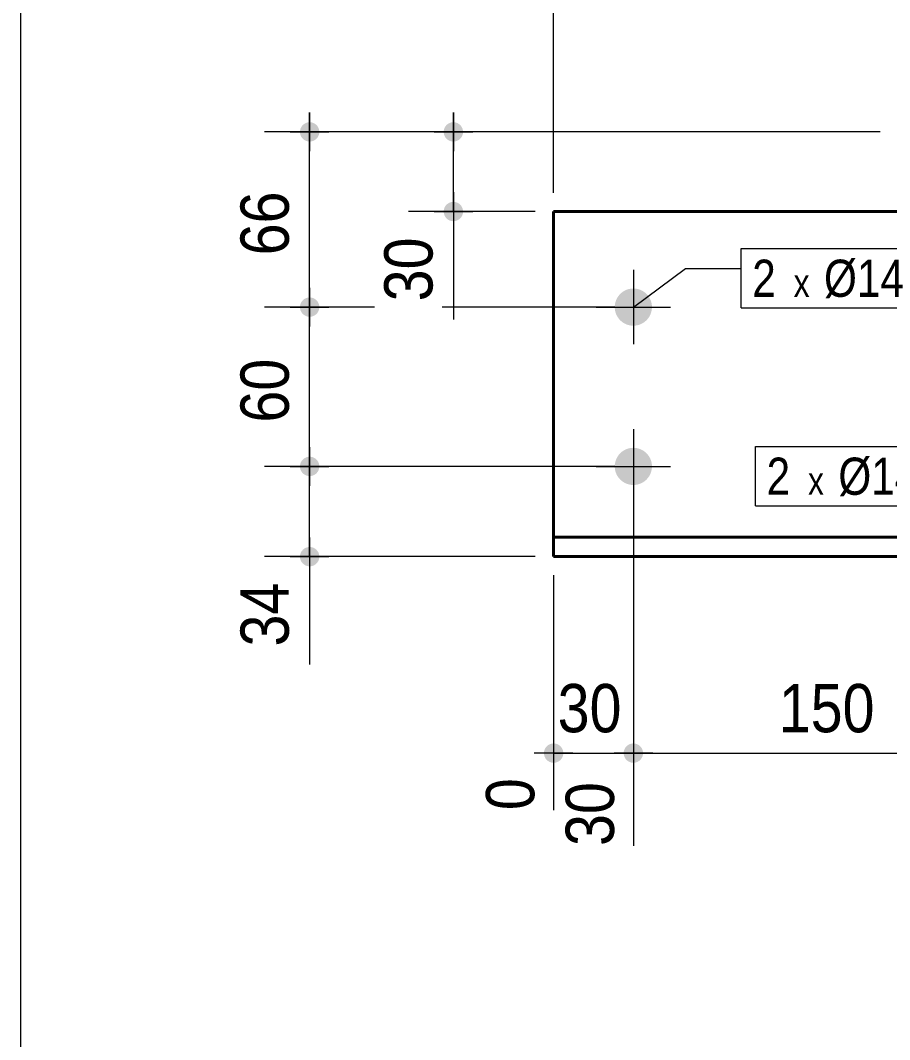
# Model space of a CAD drawing. Header units: millimetres. Extents: x 2 to 287, y 5 to 195.
# Drawn here: x 5 to 51.8, y 100 to 154.8 of the extents above; entities that cross this region are included whole.
import ezdxf

# ---------------------------------------------------------------- set-up
doc = ezdxf.new("R2010")
doc.units = ezdxf.units.MM
for name, color, linetype, lineweight in [('Boulon', 7, 'Continuous', 0), ('Cotation', 7, 'Continuous', 0), ('Désignation boulon', 3, 'Continuous', 0), ('Feuille dessin', 5, 'Continuous', 0), ('Piece', 2, 'Continuous', 0)]:
    doc.layers.add(name, color=color, linetype=linetype, lineweight=lineweight)
doc.styles.add('ARIAL', font='ARIAL.TTF')
doc.styles.add('COMIC_SANS_MS', font='COMIC.TTF')

# ---------------------------------------------------------------- blocks, each defined once
blk = doc.blocks.new('*A5')
at = {"layer": 'Boulon'}
for points in [[(37.944, 138.417), (37.919, 138.418), (37.895, 138.42), (37.87, 138.422), (37.846, 138.424), (37.821, 138.428), (37.797, 138.432), (37.773, 138.436), (37.749, 138.441), (37.725, 138.447), (37.701, 138.453), (37.678, 138.46), (37.655, 138.467), (37.631, 138.475), (37.608, 138.484), (37.586, 138.493), (37.563, 138.503), (37.541, 138.513), (37.519, 138.524), (37.497, 138.535), (37.475, 138.547), (37.454, 138.559), (37.433, 138.572), (37.413, 138.585), (37.392, 138.599), (37.373, 138.614), (37.353, 138.628), (37.334, 138.644), (37.315, 138.66), (37.297, 138.676), (37.279, 138.693), (37.261, 138.71), (37.244, 138.727), (37.227, 138.745), (37.211, 138.764), (37.195, 138.782), (37.18, 138.802), (37.165, 138.821), (37.151, 138.841), (37.137, 138.861), (37.123, 138.882), (37.11, 138.903), (37.098, 138.924), (37.086, 138.945), (37.075, 138.967), (37.064, 138.989), (37.054, 139.012), (37.044, 139.034), (37.035, 139.057), (37.027, 139.08), (37.019, 139.103), (37.011, 139.127), (37.004, 139.15), (36.998, 139.174), (36.992, 139.198), (36.987, 139.222), (36.983, 139.246), (36.979, 139.27), (36.976, 139.294), (36.973, 139.319), (36.971, 139.343), (36.969, 139.368), (36.969, 139.392), (36.968, 139.417), (36.969, 139.441), (36.969, 139.466), (36.971, 139.49), (36.973, 139.515), (36.976, 139.539), (36.979, 139.564), (36.983, 139.588), (36.987, 139.612), (36.992, 139.636), (36.998, 139.66), (37.004, 139.684), (37.011, 139.707), (37.019, 139.73), (37.027, 139.754), (37.035, 139.777), (37.044, 139.799), (37.054, 139.822), (37.064, 139.844), (37.075, 139.866), (37.086, 139.888), (37.098, 139.91), (37.11, 139.931), (37.123, 139.952), (37.137, 139.972), (37.151, 139.993), (37.165, 140.013), (37.18, 140.032), (37.195, 140.051), (37.211, 140.07), (37.227, 140.088), (37.244, 140.106), (37.261, 140.124), (37.279, 140.141), (37.297, 140.158), (37.315, 140.174), (37.334, 140.19), (37.353, 140.205), (37.373, 140.22), (37.392, 140.234), (37.413, 140.248), (37.433, 140.262), (37.454, 140.275), (37.475, 140.287), (37.497, 140.299), (37.519, 140.31), (37.541, 140.321), (37.563, 140.331), (37.586, 140.341), (37.608, 140.35), (37.631, 140.358), (37.655, 140.366), (37.678, 140.374), (37.701, 140.381), (37.725, 140.387), (37.749, 140.393), (37.773, 140.398), (37.797, 140.402), (37.821, 140.406), (37.846, 140.409), (37.87, 140.412), (37.895, 140.414), (37.919, 140.416), (37.944, 140.417), (37.968, 140.417), (37.993, 140.417), (38.017, 140.416), (38.042, 140.414), (38.066, 140.412), (38.091, 140.409), (38.115, 140.406), (38.139, 140.402), (38.163, 140.398), (38.187, 140.393), (38.211, 140.387), (38.235, 140.381), (38.258, 140.374), (38.282, 140.366), (38.305, 140.358), (38.328, 140.35), (38.351, 140.341), (38.373, 140.331), (38.396, 140.321), (38.418, 140.31), (38.44, 140.299), (38.461, 140.287), (38.482, 140.275), (38.503, 140.262), (38.524, 140.248), (38.544, 140.234), (38.564, 140.22), (38.583, 140.205), (38.603, 140.19), (38.621, 140.174), (38.64, 140.158), (38.658, 140.141), (38.675, 140.124), (38.692, 140.106), (38.709, 140.088), (38.725, 140.07), (38.741, 140.051), (38.757, 140.032), (38.771, 140.013), (38.786, 139.993), (38.8, 139.972), (38.813, 139.952), (38.826, 139.931), (38.838, 139.91), (38.85, 139.888), (38.861, 139.866), (38.872, 139.844), (38.882, 139.822), (38.892, 139.799), (38.901, 139.777), (38.91, 139.754), (38.918, 139.73), (38.925, 139.707), (38.932, 139.684), (38.938, 139.66), (38.944, 139.636), (38.949, 139.612), (38.953, 139.588), (38.957, 139.564), (38.961, 139.539), (38.963, 139.515), (38.965, 139.49), (38.967, 139.466), (38.968, 139.441), (38.968, 139.417), (38.968, 139.392), (38.967, 139.368), (38.965, 139.343), (38.963, 139.319), (38.961, 139.294), (38.957, 139.27), (38.953, 139.246), (38.949, 139.222), (38.944, 139.198), (38.938, 139.174), (38.932, 139.15), (38.925, 139.127), (38.918, 139.103), (38.91, 139.08), (38.901, 139.057), (38.892, 139.034), (38.882, 139.012), (38.872, 138.989), (38.861, 138.967), (38.85, 138.945), (38.838, 138.924), (38.826, 138.903), (38.813, 138.882), (38.8, 138.861), (38.786, 138.841), (38.771, 138.821), (38.757, 138.802), (38.741, 138.782), (38.725, 138.764), (38.709, 138.745), (38.692, 138.727), (38.675, 138.71), (38.658, 138.693), (38.64, 138.676), (38.621, 138.66), (38.603, 138.644), (38.583, 138.628), (38.564, 138.614), (38.544, 138.599), (38.524, 138.585), (38.503, 138.572), (38.482, 138.559), (38.461, 138.547), (38.44, 138.535), (38.418, 138.524), (38.396, 138.513), (38.373, 138.503), (38.351, 138.493), (38.328, 138.484), (38.305, 138.475), (38.282, 138.467), (38.258, 138.46), (38.235, 138.453), (38.211, 138.447), (38.187, 138.441), (38.163, 138.436), (38.139, 138.432), (38.115, 138.428), (38.091, 138.424), (38.066, 138.422), (38.042, 138.42), (38.017, 138.418), (37.993, 138.417), (37.968, 138.417)], [(37.944, 129.846), (37.919, 129.847), (37.895, 129.848), (37.87, 129.85), (37.846, 129.853), (37.821, 129.856), (37.797, 129.86), (37.773, 129.865), (37.749, 129.87), (37.725, 129.875), (37.701, 129.882), (37.678, 129.888), (37.655, 129.896), (37.631, 129.904), (37.608, 129.912), (37.586, 129.921), (37.563, 129.931), (37.541, 129.941), (37.519, 129.952), (37.497, 129.963), (37.475, 129.975), (37.454, 129.988), (37.433, 130.001), (37.413, 130.014), (37.392, 130.028), (37.373, 130.042), (37.353, 130.057), (37.334, 130.072), (37.315, 130.088), (37.297, 130.104), (37.279, 130.121), (37.261, 130.138), (37.244, 130.156), (37.227, 130.174), (37.211, 130.192), (37.195, 130.211), (37.18, 130.23), (37.165, 130.25), (37.151, 130.27), (37.137, 130.29), (37.123, 130.31), (37.11, 130.331), (37.098, 130.352), (37.086, 130.374), (37.075, 130.396), (37.064, 130.418), (37.054, 130.44), (37.044, 130.463), (37.035, 130.485), (37.027, 130.508), (37.019, 130.532), (37.011, 130.555), (37.004, 130.579), (36.998, 130.602), (36.992, 130.626), (36.987, 130.65), (36.983, 130.674), (36.979, 130.699), (36.976, 130.723), (36.973, 130.747), (36.971, 130.772), (36.969, 130.796), (36.969, 130.821), (36.968, 130.845), (36.969, 130.87), (36.969, 130.894), (36.971, 130.919), (36.973, 130.943), (36.976, 130.968), (36.979, 130.992), (36.983, 131.016), (36.987, 131.04), (36.992, 131.064), (36.998, 131.088), (37.004, 131.112), (37.011, 131.136), (37.019, 131.159), (37.027, 131.182), (37.035, 131.205), (37.044, 131.228), (37.054, 131.251), (37.064, 131.273), (37.075, 131.295), (37.086, 131.317), (37.098, 131.338), (37.11, 131.359), (37.123, 131.38), (37.137, 131.401), (37.151, 131.421), (37.165, 131.441), (37.18, 131.461), (37.195, 131.48), (37.211, 131.499), (37.227, 131.517), (37.244, 131.535), (37.261, 131.552), (37.279, 131.57), (37.297, 131.586), (37.315, 131.603), (37.334, 131.618), (37.353, 131.634), (37.373, 131.649), (37.392, 131.663), (37.413, 131.677), (37.433, 131.69), (37.454, 131.703), (37.475, 131.715), (37.497, 131.727), (37.519, 131.739), (37.541, 131.749), (37.563, 131.76), (37.586, 131.769), (37.608, 131.778), (37.631, 131.787), (37.655, 131.795), (37.678, 131.802), (37.701, 131.809), (37.725, 131.815), (37.749, 131.821), (37.773, 131.826), (37.797, 131.831), (37.821, 131.835), (37.846, 131.838), (37.87, 131.841), (37.895, 131.843), (37.919, 131.844), (37.944, 131.845), (37.968, 131.845), (37.993, 131.845), (38.017, 131.844), (38.042, 131.843), (38.066, 131.841), (38.091, 131.838), (38.115, 131.835), (38.139, 131.831), (38.163, 131.826), (38.187, 131.821), (38.211, 131.815), (38.235, 131.809), (38.258, 131.802), (38.282, 131.795), (38.305, 131.787), (38.328, 131.778), (38.351, 131.769), (38.373, 131.76), (38.396, 131.749), (38.418, 131.739), (38.44, 131.727), (38.461, 131.715), (38.482, 131.703), (38.503, 131.69), (38.524, 131.677), (38.544, 131.663), (38.564, 131.649), (38.583, 131.634), (38.603, 131.618), (38.621, 131.603), (38.64, 131.586), (38.658, 131.57), (38.675, 131.552), (38.692, 131.535), (38.709, 131.517), (38.725, 131.499), (38.741, 131.48), (38.757, 131.461), (38.771, 131.441), (38.786, 131.421), (38.8, 131.401), (38.813, 131.38), (38.826, 131.359), (38.838, 131.338), (38.85, 131.317), (38.861, 131.295), (38.872, 131.273), (38.882, 131.251), (38.892, 131.228), (38.901, 131.205), (38.91, 131.182), (38.918, 131.159), (38.925, 131.136), (38.932, 131.112), (38.938, 131.088), (38.944, 131.064), (38.949, 131.04), (38.953, 131.016), (38.957, 130.992), (38.961, 130.968), (38.963, 130.943), (38.965, 130.919), (38.967, 130.894), (38.968, 130.87), (38.968, 130.845), (38.968, 130.821), (38.967, 130.796), (38.965, 130.772), (38.963, 130.747), (38.961, 130.723), (38.957, 130.699), (38.953, 130.674), (38.949, 130.65), (38.944, 130.626), (38.938, 130.602), (38.932, 130.579), (38.925, 130.555), (38.918, 130.532), (38.91, 130.508), (38.901, 130.485), (38.892, 130.463), (38.882, 130.44), (38.872, 130.418), (38.861, 130.396), (38.85, 130.374), (38.838, 130.352), (38.826, 130.331), (38.813, 130.31), (38.8, 130.29), (38.786, 130.27), (38.771, 130.25), (38.757, 130.23), (38.741, 130.211), (38.725, 130.192), (38.709, 130.174), (38.692, 130.156), (38.675, 130.138), (38.658, 130.121), (38.64, 130.104), (38.621, 130.088), (38.603, 130.072), (38.583, 130.057), (38.564, 130.042), (38.544, 130.028), (38.524, 130.014), (38.503, 130.001), (38.482, 129.988), (38.461, 129.975), (38.44, 129.963), (38.418, 129.952), (38.396, 129.941), (38.373, 129.931), (38.351, 129.921), (38.328, 129.912), (38.305, 129.904), (38.282, 129.896), (38.258, 129.888), (38.235, 129.882), (38.211, 129.875), (38.187, 129.87), (38.163, 129.865), (38.139, 129.86), (38.115, 129.856), (38.091, 129.853), (38.066, 129.85), (38.042, 129.848), (38.017, 129.847), (37.993, 129.846), (37.968, 129.845)]]:
    blk.add_hatch(color=256, dxfattribs=at).paths.add_polyline_path(points, flags=17)
at = {"layer": 'Boulon', "linetype": 'Continuous', "lineweight": 0}
for p, q in [((37.968, 141.417), (37.968, 137.417)), ((35.968, 139.417), (39.968, 139.417)), ((37.968, 132.845), (37.968, 128.845)), ((35.968, 130.845), (39.968, 130.845))]:
    blk.add_line(p, q, dxfattribs=at)
blk = doc.blocks.new('*A6')
at = {"layer": 'Piece', "color": 2, "linetype": 'Continuous', "lineweight": 40}
for p, q in [((52.250935, 144.560272), (33.68, 144.560272)), ((33.68, 144.560272), (33.68, 125.988232)), ((33.68, 127.045375), (97.894752, 127.045375)), ((97.894752, 125.988232), (33.68, 125.988232))]:
    blk.add_line(p, q, dxfattribs=at)
blk = doc.blocks.new('*A7')
at = {"layer": 'Feuille dessin', "linetype": 'Continuous', "lineweight": 0}
blk.add_line((5, 195), (5, 5), dxfattribs=at)
blk = doc.blocks.new('*A14')
at = {"layer": 'Cotation'}
for points in [[(33.654, 158.898), (33.629, 158.9), (33.604, 158.903), (33.579, 158.907), (33.554, 158.913), (33.529, 158.92), (33.505, 158.928), (33.481, 158.937), (33.458, 158.947), (33.435, 158.959), (33.413, 158.971), (33.391, 158.985), (33.37, 158.999), (33.35, 159.015), (33.331, 159.032), (33.312, 159.049), (33.295, 159.068), (33.278, 159.087), (33.262, 159.107), (33.248, 159.128), (33.234, 159.15), (33.221, 159.172), (33.21, 159.195), (33.2, 159.218), (33.19, 159.242), (33.182, 159.266), (33.176, 159.291), (33.17, 159.316), (33.166, 159.341), (33.163, 159.366), (33.161, 159.392), (33.16, 159.417), (33.161, 159.443), (33.163, 159.468), (33.166, 159.493), (33.17, 159.519), (33.176, 159.543), (33.182, 159.568), (33.19, 159.592), (33.2, 159.616), (33.21, 159.639), (33.221, 159.662), (33.234, 159.684), (33.248, 159.706), (33.262, 159.727), (33.278, 159.747), (33.295, 159.766), (33.312, 159.785), (33.331, 159.802), (33.35, 159.819), (33.37, 159.835), (33.391, 159.849), (33.413, 159.863), (33.435, 159.876), (33.458, 159.887), (33.481, 159.898), (33.505, 159.907), (33.529, 159.915), (33.554, 159.922), (33.579, 159.927), (33.604, 159.931), (33.629, 159.935), (33.654, 159.936), (33.68, 159.937), (33.706, 159.936), (33.731, 159.935), (33.756, 159.931), (33.781, 159.927), (33.806, 159.922), (33.831, 159.915), (33.855, 159.907), (33.879, 159.898), (33.902, 159.887), (33.925, 159.876), (33.947, 159.863), (33.969, 159.849), (33.99, 159.835), (34.01, 159.819), (34.029, 159.802), (34.048, 159.785), (34.065, 159.766), (34.082, 159.747), (34.098, 159.727), (34.112, 159.706), (34.126, 159.684), (34.139, 159.662), (34.15, 159.639), (34.16, 159.616), (34.17, 159.592), (34.178, 159.568), (34.184, 159.543), (34.19, 159.519), (34.194, 159.493), (34.197, 159.468), (34.199, 159.443), (34.2, 159.417), (34.199, 159.392), (34.197, 159.366), (34.194, 159.341), (34.19, 159.316), (34.184, 159.291), (34.178, 159.266), (34.17, 159.242), (34.16, 159.218), (34.15, 159.195), (34.139, 159.172), (34.126, 159.15), (34.112, 159.128), (34.098, 159.107), (34.082, 159.087), (34.065, 159.068), (34.048, 159.049), (34.029, 159.032), (34.01, 159.015), (33.99, 158.999), (33.969, 158.985), (33.947, 158.971), (33.925, 158.959), (33.902, 158.947), (33.879, 158.937), (33.855, 158.928), (33.831, 158.92), (33.806, 158.913), (33.781, 158.907), (33.756, 158.903), (33.731, 158.9), (33.706, 158.898), (33.68, 158.897)], [(52.225, 158.898), (52.2, 158.9), (52.175, 158.903), (52.149, 158.907), (52.125, 158.913), (52.1, 158.92), (52.076, 158.928), (52.052, 158.937), (52.029, 158.947), (52.006, 158.959), (51.984, 158.971), (51.962, 158.985), (51.941, 158.999), (51.921, 159.015), (51.902, 159.032), (51.883, 159.049), (51.866, 159.068), (51.849, 159.087), (51.833, 159.107), (51.819, 159.128), (51.805, 159.15), (51.792, 159.172), (51.781, 159.195), (51.771, 159.218), (51.761, 159.242), (51.753, 159.266), (51.747, 159.291), (51.741, 159.316), (51.737, 159.341), (51.733, 159.366), (51.732, 159.392), (51.731, 159.417), (51.732, 159.443), (51.733, 159.468), (51.737, 159.493), (51.741, 159.519), (51.747, 159.543), (51.753, 159.568), (51.761, 159.592), (51.771, 159.616), (51.781, 159.639), (51.792, 159.662), (51.805, 159.684), (51.819, 159.706), (51.833, 159.727), (51.849, 159.747), (51.866, 159.766), (51.883, 159.785), (51.902, 159.802), (51.921, 159.819), (51.941, 159.835), (51.962, 159.849), (51.984, 159.863), (52.006, 159.876), (52.029, 159.887), (52.052, 159.898), (52.076, 159.907), (52.1, 159.915), (52.125, 159.922), (52.149, 159.927), (52.175, 159.931), (52.2, 159.935), (52.225, 159.936), (52.251, 159.937), (52.276, 159.936), (52.302, 159.935), (52.327, 159.931), (52.352, 159.927), (52.377, 159.922), (52.402, 159.915), (52.426, 159.907), (52.45, 159.898), (52.473, 159.887), (52.496, 159.876), (52.518, 159.863), (52.54, 159.849), (52.561, 159.835), (52.581, 159.819), (52.6, 159.802), (52.619, 159.785), (52.636, 159.766), (52.653, 159.747), (52.669, 159.727), (52.683, 159.706), (52.697, 159.684), (52.71, 159.662), (52.721, 159.639), (52.731, 159.616), (52.741, 159.592), (52.749, 159.568), (52.755, 159.543), (52.761, 159.519), (52.765, 159.493), (52.768, 159.468), (52.77, 159.443), (52.771, 159.417), (52.77, 159.392), (52.768, 159.366), (52.765, 159.341), (52.761, 159.316), (52.755, 159.291), (52.749, 159.266), (52.741, 159.242), (52.731, 159.218), (52.721, 159.195), (52.71, 159.172), (52.697, 159.15), (52.683, 159.128), (52.669, 159.107), (52.653, 159.087), (52.636, 159.068), (52.619, 159.049), (52.6, 159.032), (52.581, 159.015), (52.561, 158.999), (52.54, 158.985), (52.518, 158.971), (52.496, 158.959), (52.473, 158.947), (52.45, 158.937), (52.426, 158.928), (52.402, 158.92), (52.377, 158.913), (52.352, 158.907), (52.327, 158.903), (52.302, 158.9), (52.276, 158.898), (52.251, 158.897)]]:
    blk.add_hatch(color=256, dxfattribs=at).paths.add_polyline_path(points, flags=17)
at = {"layer": 'Cotation', "linetype": 'Continuous', "lineweight": 0}
for p, q in [((52.251, 149.846), (52.251, 166.342)), ((33.68, 145.56), (33.68, 162.486)), ((33.68, 160.457), (33.68, 158.377)), ((52.251, 160.457), (52.251, 158.377)), ((34.72, 159.417), (32.64, 159.417)), ((33.68, 159.417), (32.64, 159.417)), ((33.68, 159.417), (52.251, 159.417)), ((53.291, 159.417), (51.211, 159.417)), ((52.251, 159.417), (53.291, 159.417))]:
    blk.add_line(p, q, dxfattribs=at)
at = {"layer": 'Cotation'}
for p in [(33.68, 159.417), (52.251, 159.417)]:
    blk.add_point(p, dxfattribs=at)
at = {"layer": 'Cotation', "style": 'ARIAL', "width": 0.85}
for s, p in [('130', (51.211, 160.557)), ('0', (32.64, 160.557))]:
    blk.add_text(s, height=2.6, rotation=90.0002, dxfattribs=at).set_placement(p)
blk.add_text('130', height=2.6, dxfattribs=at).set_placement((40.073, 160.537))
blk = doc.blocks.new('*A16')
at = {"layer": 'Cotation'}
for points in [[(33.654, 114.898), (33.629, 114.9), (33.604, 114.903), (33.579, 114.907), (33.554, 114.913), (33.529, 114.92), (33.505, 114.928), (33.481, 114.937), (33.458, 114.947), (33.435, 114.959), (33.413, 114.971), (33.391, 114.985), (33.37, 114.999), (33.35, 115.015), (33.331, 115.032), (33.312, 115.049), (33.295, 115.068), (33.278, 115.087), (33.262, 115.107), (33.248, 115.128), (33.234, 115.15), (33.221, 115.172), (33.21, 115.195), (33.2, 115.218), (33.19, 115.242), (33.182, 115.266), (33.176, 115.291), (33.17, 115.316), (33.166, 115.341), (33.163, 115.366), (33.161, 115.392), (33.16, 115.417), (33.161, 115.443), (33.163, 115.468), (33.166, 115.493), (33.17, 115.519), (33.176, 115.543), (33.182, 115.568), (33.19, 115.592), (33.2, 115.616), (33.21, 115.639), (33.221, 115.662), (33.234, 115.684), (33.248, 115.706), (33.262, 115.727), (33.278, 115.747), (33.295, 115.766), (33.312, 115.785), (33.331, 115.802), (33.35, 115.819), (33.37, 115.835), (33.391, 115.849), (33.413, 115.863), (33.435, 115.876), (33.458, 115.887), (33.481, 115.898), (33.505, 115.907), (33.529, 115.915), (33.554, 115.922), (33.579, 115.927), (33.604, 115.931), (33.629, 115.935), (33.654, 115.936), (33.68, 115.937), (33.706, 115.936), (33.731, 115.935), (33.756, 115.931), (33.781, 115.927), (33.806, 115.922), (33.831, 115.915), (33.855, 115.907), (33.879, 115.898), (33.902, 115.887), (33.925, 115.876), (33.947, 115.863), (33.969, 115.849), (33.99, 115.835), (34.01, 115.819), (34.029, 115.802), (34.048, 115.785), (34.065, 115.766), (34.082, 115.747), (34.098, 115.727), (34.112, 115.706), (34.126, 115.684), (34.139, 115.662), (34.15, 115.639), (34.16, 115.616), (34.17, 115.592), (34.178, 115.568), (34.184, 115.543), (34.19, 115.519), (34.194, 115.493), (34.197, 115.468), (34.199, 115.443), (34.2, 115.417), (34.199, 115.392), (34.197, 115.366), (34.194, 115.341), (34.19, 115.316), (34.184, 115.291), (34.178, 115.266), (34.17, 115.242), (34.16, 115.218), (34.15, 115.195), (34.139, 115.172), (34.126, 115.15), (34.112, 115.128), (34.098, 115.107), (34.082, 115.087), (34.065, 115.068), (34.048, 115.049), (34.029, 115.032), (34.01, 115.015), (33.99, 114.999), (33.969, 114.985), (33.947, 114.971), (33.925, 114.959), (33.902, 114.947), (33.879, 114.937), (33.855, 114.928), (33.831, 114.92), (33.806, 114.913), (33.781, 114.907), (33.756, 114.903), (33.731, 114.9), (33.706, 114.898), (33.68, 114.897)], [(37.943, 114.898), (37.917, 114.9), (37.892, 114.903), (37.867, 114.907), (37.842, 114.913), (37.817, 114.92), (37.793, 114.928), (37.769, 114.937), (37.746, 114.947), (37.723, 114.959), (37.701, 114.971), (37.679, 114.985), (37.658, 114.999), (37.638, 115.015), (37.619, 115.032), (37.601, 115.049), (37.583, 115.068), (37.566, 115.087), (37.551, 115.107), (37.536, 115.128), (37.522, 115.15), (37.51, 115.172), (37.498, 115.195), (37.488, 115.218), (37.479, 115.242), (37.471, 115.266), (37.464, 115.291), (37.458, 115.316), (37.454, 115.341), (37.451, 115.366), (37.449, 115.392), (37.448, 115.417), (37.449, 115.443), (37.451, 115.468), (37.454, 115.493), (37.458, 115.519), (37.464, 115.543), (37.471, 115.568), (37.479, 115.592), (37.488, 115.616), (37.498, 115.639), (37.51, 115.662), (37.522, 115.684), (37.536, 115.706), (37.551, 115.727), (37.566, 115.747), (37.583, 115.766), (37.601, 115.785), (37.619, 115.802), (37.638, 115.819), (37.658, 115.835), (37.679, 115.849), (37.701, 115.863), (37.723, 115.876), (37.746, 115.887), (37.769, 115.898), (37.793, 115.907), (37.817, 115.915), (37.842, 115.922), (37.867, 115.927), (37.892, 115.931), (37.917, 115.935), (37.943, 115.936), (37.968, 115.937), (37.994, 115.936), (38.019, 115.935), (38.044, 115.931), (38.07, 115.927), (38.095, 115.922), (38.119, 115.915), (38.143, 115.907), (38.167, 115.898), (38.191, 115.887), (38.213, 115.876), (38.236, 115.863), (38.257, 115.849), (38.278, 115.835), (38.298, 115.819), (38.317, 115.802), (38.336, 115.785), (38.353, 115.766), (38.37, 115.747), (38.386, 115.727), (38.401, 115.706), (38.414, 115.684), (38.427, 115.662), (38.438, 115.639), (38.449, 115.616), (38.458, 115.592), (38.466, 115.568), (38.473, 115.543), (38.478, 115.519), (38.483, 115.493), (38.486, 115.468), (38.488, 115.443), (38.488, 115.417), (38.488, 115.392), (38.486, 115.366), (38.483, 115.341), (38.478, 115.316), (38.473, 115.291), (38.466, 115.266), (38.458, 115.242), (38.449, 115.218), (38.438, 115.195), (38.427, 115.172), (38.414, 115.15), (38.401, 115.128), (38.386, 115.107), (38.37, 115.087), (38.353, 115.068), (38.336, 115.049), (38.317, 115.032), (38.298, 115.015), (38.278, 114.999), (38.257, 114.985), (38.236, 114.971), (38.213, 114.959), (38.191, 114.947), (38.167, 114.937), (38.143, 114.928), (38.119, 114.92), (38.095, 114.913), (38.07, 114.907), (38.044, 114.903), (38.019, 114.9), (37.994, 114.898), (37.968, 114.897)]]:
    blk.add_hatch(color=256, dxfattribs=at).paths.add_polyline_path(points, flags=17)
at = {"layer": 'Cotation', "linetype": 'Continuous', "lineweight": 0}
for p, q in [((37.968, 129.845), (37.968, 110.42)), ((33.68, 124.988), (33.68, 112.349)), ((33.68, 116.457), (33.68, 114.377)), ((37.968, 116.457), (37.968, 114.377)), ((34.72, 115.417), (32.64, 115.417)), ((33.68, 115.417), (32.64, 115.417)), ((33.68, 115.417), (37.968, 115.417)), ((39.008, 115.417), (36.928, 115.417)), ((37.968, 115.417), (39.008, 115.417))]:
    blk.add_line(p, q, dxfattribs=at)
at = {"layer": 'Cotation'}
for p in [(33.68, 115.417), (37.968, 115.417)]:
    blk.add_point(p, dxfattribs=at)
at = {"layer": 'Cotation', "style": 'ARIAL', "width": 0.85}
blk.add_text('30', height=2.6, dxfattribs=at).set_placement((33.896, 116.537))
for s, p in [('0', (32.64, 112.349)), ('30', (36.928, 110.42))]:
    blk.add_text(s, height=2.6, rotation=90.0002, dxfattribs=at).set_placement(p)
blk = doc.blocks.new('*A17')
at = {"layer": 'Cotation'}
for points in [[(37.943, 114.898), (37.917, 114.9), (37.892, 114.903), (37.867, 114.907), (37.842, 114.913), (37.817, 114.92), (37.793, 114.928), (37.769, 114.937), (37.746, 114.947), (37.723, 114.959), (37.701, 114.971), (37.679, 114.985), (37.658, 114.999), (37.638, 115.015), (37.619, 115.032), (37.601, 115.049), (37.583, 115.068), (37.566, 115.087), (37.551, 115.107), (37.536, 115.128), (37.522, 115.15), (37.51, 115.172), (37.498, 115.195), (37.488, 115.218), (37.479, 115.242), (37.471, 115.266), (37.464, 115.291), (37.458, 115.316), (37.454, 115.341), (37.451, 115.366), (37.449, 115.392), (37.448, 115.417), (37.449, 115.443), (37.451, 115.468), (37.454, 115.493), (37.458, 115.519), (37.464, 115.543), (37.471, 115.568), (37.479, 115.592), (37.488, 115.616), (37.498, 115.639), (37.51, 115.662), (37.522, 115.684), (37.536, 115.706), (37.551, 115.727), (37.566, 115.747), (37.583, 115.766), (37.601, 115.785), (37.619, 115.802), (37.638, 115.819), (37.658, 115.835), (37.679, 115.849), (37.701, 115.863), (37.723, 115.876), (37.746, 115.887), (37.769, 115.898), (37.793, 115.907), (37.817, 115.915), (37.842, 115.922), (37.867, 115.927), (37.892, 115.931), (37.917, 115.935), (37.943, 115.936), (37.968, 115.937), (37.994, 115.936), (38.019, 115.935), (38.044, 115.931), (38.07, 115.927), (38.095, 115.922), (38.119, 115.915), (38.143, 115.907), (38.167, 115.898), (38.191, 115.887), (38.213, 115.876), (38.236, 115.863), (38.257, 115.849), (38.278, 115.835), (38.298, 115.819), (38.317, 115.802), (38.336, 115.785), (38.353, 115.766), (38.37, 115.747), (38.386, 115.727), (38.401, 115.706), (38.414, 115.684), (38.427, 115.662), (38.438, 115.639), (38.449, 115.616), (38.458, 115.592), (38.466, 115.568), (38.473, 115.543), (38.478, 115.519), (38.483, 115.493), (38.486, 115.468), (38.488, 115.443), (38.488, 115.417), (38.488, 115.392), (38.486, 115.366), (38.483, 115.341), (38.478, 115.316), (38.473, 115.291), (38.466, 115.266), (38.458, 115.242), (38.449, 115.218), (38.438, 115.195), (38.427, 115.172), (38.414, 115.15), (38.401, 115.128), (38.386, 115.107), (38.37, 115.087), (38.353, 115.068), (38.336, 115.049), (38.317, 115.032), (38.298, 115.015), (38.278, 114.999), (38.257, 114.985), (38.236, 114.971), (38.213, 114.959), (38.191, 114.947), (38.167, 114.937), (38.143, 114.928), (38.119, 114.92), (38.095, 114.913), (38.07, 114.907), (38.044, 114.903), (38.019, 114.9), (37.994, 114.898), (37.968, 114.897)], [(59.369, 114.898), (59.344, 114.9), (59.318, 114.903), (59.293, 114.907), (59.268, 114.913), (59.244, 114.92), (59.22, 114.928), (59.196, 114.937), (59.172, 114.947), (59.15, 114.959), (59.127, 114.971), (59.106, 114.985), (59.085, 114.999), (59.065, 115.015), (59.046, 115.032), (59.027, 115.049), (59.009, 115.068), (58.993, 115.087), (58.977, 115.107), (58.962, 115.128), (58.949, 115.15), (58.936, 115.172), (58.925, 115.195), (58.914, 115.218), (58.905, 115.242), (58.897, 115.266), (58.89, 115.291), (58.885, 115.316), (58.88, 115.341), (58.877, 115.366), (58.875, 115.392), (58.875, 115.417), (58.875, 115.443), (58.877, 115.468), (58.88, 115.493), (58.885, 115.519), (58.89, 115.543), (58.897, 115.568), (58.905, 115.592), (58.914, 115.616), (58.925, 115.639), (58.936, 115.662), (58.949, 115.684), (58.962, 115.706), (58.977, 115.727), (58.993, 115.747), (59.009, 115.766), (59.027, 115.785), (59.046, 115.802), (59.065, 115.819), (59.085, 115.835), (59.106, 115.849), (59.127, 115.863), (59.15, 115.876), (59.172, 115.887), (59.196, 115.898), (59.22, 115.907), (59.244, 115.915), (59.268, 115.922), (59.293, 115.927), (59.318, 115.931), (59.344, 115.935), (59.369, 115.936), (59.395, 115.937), (59.42, 115.936), (59.446, 115.935), (59.471, 115.931), (59.496, 115.927), (59.521, 115.922), (59.546, 115.915), (59.57, 115.907), (59.594, 115.898), (59.617, 115.887), (59.64, 115.876), (59.662, 115.863), (59.684, 115.849), (59.705, 115.835), (59.725, 115.819), (59.744, 115.802), (59.762, 115.785), (59.78, 115.766), (59.797, 115.747), (59.812, 115.727), (59.827, 115.706), (59.841, 115.684), (59.853, 115.662), (59.865, 115.639), (59.875, 115.616), (59.884, 115.592), (59.892, 115.568), (59.899, 115.543), (59.905, 115.519), (59.909, 115.493), (59.912, 115.468), (59.914, 115.443), (59.915, 115.417), (59.914, 115.392), (59.912, 115.366), (59.909, 115.341), (59.905, 115.316), (59.899, 115.291), (59.892, 115.266), (59.884, 115.242), (59.875, 115.218), (59.865, 115.195), (59.853, 115.172), (59.841, 115.15), (59.827, 115.128), (59.812, 115.107), (59.797, 115.087), (59.78, 115.068), (59.762, 115.049), (59.744, 115.032), (59.725, 115.015), (59.705, 114.999), (59.684, 114.985), (59.662, 114.971), (59.64, 114.959), (59.617, 114.947), (59.594, 114.937), (59.57, 114.928), (59.546, 114.92), (59.521, 114.913), (59.496, 114.907), (59.471, 114.903), (59.446, 114.9), (59.42, 114.898), (59.395, 114.897)]]:
    blk.add_hatch(color=256, dxfattribs=at).paths.add_polyline_path(points, flags=17)
at = {"layer": 'Cotation', "linetype": 'Continuous', "lineweight": 0}
for p, q in [((59.395, 133.56), (59.395, 108.492)), ((37.968, 129.845), (37.968, 119.657)), ((59.395, 116.457), (59.395, 114.377)), ((37.968, 116.017), (37.968, 110.42)), ((37.968, 116.017), (37.968, 114.377)), ((39.008, 115.417), (36.928, 115.417)), ((37.968, 115.417), (36.928, 115.417)), ((37.968, 115.417), (59.395, 115.417)), ((60.435, 115.417), (58.355, 115.417)), ((59.395, 115.417), (60.435, 115.417))]:
    blk.add_line(p, q, dxfattribs=at)
at = {"layer": 'Cotation'}
for p in [(37.968, 115.417), (59.395, 115.417)]:
    blk.add_point(p, dxfattribs=at)
at = {"layer": 'Cotation', "style": 'ARIAL', "width": 0.85}
blk.add_text('150', height=2.6, dxfattribs=at).set_placement((45.789, 116.537))
blk.add_text('180', height=2.6, rotation=90.0002, dxfattribs=at).set_placement((58.355, 108.492))
blk = doc.blocks.new('*A30')
at = {"layer": 'Cotation'}
for points in [[(28.262, 148.326), (28.237, 148.328), (28.211, 148.331), (28.186, 148.335), (28.161, 148.341), (28.137, 148.348), (28.112, 148.356), (28.089, 148.365), (28.065, 148.375), (28.043, 148.387), (28.02, 148.399), (27.999, 148.413), (27.978, 148.428), (27.958, 148.443), (27.938, 148.46), (27.92, 148.478), (27.902, 148.496), (27.886, 148.515), (27.87, 148.536), (27.855, 148.556), (27.842, 148.578), (27.829, 148.6), (27.818, 148.623), (27.807, 148.646), (27.798, 148.67), (27.79, 148.694), (27.783, 148.719), (27.778, 148.744), (27.773, 148.769), (27.77, 148.794), (27.768, 148.82), (27.768, 148.845), (27.768, 148.871), (27.77, 148.896), (27.773, 148.922), (27.778, 148.947), (27.783, 148.972), (27.79, 148.996), (27.798, 149.021), (27.807, 149.044), (27.818, 149.068), (27.829, 149.091), (27.842, 149.113), (27.855, 149.134), (27.87, 149.155), (27.886, 149.175), (27.902, 149.195), (27.92, 149.213), (27.938, 149.231), (27.958, 149.247), (27.978, 149.263), (27.999, 149.278), (28.02, 149.291), (28.043, 149.304), (28.065, 149.315), (28.089, 149.326), (28.112, 149.335), (28.137, 149.343), (28.161, 149.35), (28.186, 149.355), (28.211, 149.36), (28.237, 149.363), (28.262, 149.365), (28.288, 149.365), (28.313, 149.365), (28.339, 149.363), (28.364, 149.36), (28.389, 149.355), (28.414, 149.35), (28.439, 149.343), (28.463, 149.335), (28.487, 149.326), (28.51, 149.315), (28.533, 149.304), (28.555, 149.291), (28.577, 149.278), (28.597, 149.263), (28.618, 149.247), (28.637, 149.231), (28.655, 149.213), (28.673, 149.195), (28.69, 149.175), (28.705, 149.155), (28.72, 149.134), (28.734, 149.113), (28.746, 149.091), (28.758, 149.068), (28.768, 149.044), (28.777, 149.021), (28.785, 148.996), (28.792, 148.972), (28.798, 148.947), (28.802, 148.922), (28.805, 148.896), (28.807, 148.871), (28.808, 148.845), (28.807, 148.82), (28.805, 148.794), (28.802, 148.769), (28.798, 148.744), (28.792, 148.719), (28.785, 148.694), (28.777, 148.67), (28.768, 148.646), (28.758, 148.623), (28.746, 148.6), (28.734, 148.578), (28.72, 148.556), (28.705, 148.536), (28.69, 148.515), (28.673, 148.496), (28.655, 148.478), (28.637, 148.46), (28.618, 148.443), (28.597, 148.428), (28.577, 148.413), (28.555, 148.399), (28.533, 148.387), (28.51, 148.375), (28.487, 148.365), (28.463, 148.356), (28.439, 148.348), (28.414, 148.341), (28.389, 148.335), (28.364, 148.331), (28.339, 148.328), (28.313, 148.326), (28.288, 148.325)], [(28.262, 144.041), (28.237, 144.043), (28.211, 144.046), (28.186, 144.05), (28.161, 144.056), (28.137, 144.063), (28.112, 144.071), (28.089, 144.08), (28.065, 144.09), (28.043, 144.102), (28.02, 144.114), (27.999, 144.128), (27.978, 144.143), (27.958, 144.158), (27.938, 144.175), (27.92, 144.193), (27.902, 144.211), (27.886, 144.23), (27.87, 144.251), (27.855, 144.271), (27.842, 144.293), (27.829, 144.315), (27.818, 144.338), (27.807, 144.361), (27.798, 144.385), (27.79, 144.409), (27.783, 144.434), (27.778, 144.459), (27.773, 144.484), (27.77, 144.509), (27.768, 144.535), (27.768, 144.56), (27.768, 144.586), (27.77, 144.611), (27.773, 144.637), (27.778, 144.662), (27.783, 144.687), (27.79, 144.711), (27.798, 144.735), (27.807, 144.759), (27.818, 144.783), (27.829, 144.805), (27.842, 144.828), (27.855, 144.849), (27.87, 144.87), (27.886, 144.89), (27.902, 144.909), (27.92, 144.928), (27.938, 144.946), (27.958, 144.962), (27.978, 144.978), (27.999, 144.993), (28.02, 145.006), (28.043, 145.019), (28.065, 145.03), (28.089, 145.041), (28.112, 145.05), (28.137, 145.058), (28.161, 145.065), (28.186, 145.07), (28.211, 145.075), (28.237, 145.078), (28.262, 145.08), (28.288, 145.08), (28.313, 145.08), (28.339, 145.078), (28.364, 145.075), (28.389, 145.07), (28.414, 145.065), (28.439, 145.058), (28.463, 145.05), (28.487, 145.041), (28.51, 145.03), (28.533, 145.019), (28.555, 145.006), (28.577, 144.993), (28.597, 144.978), (28.618, 144.962), (28.637, 144.946), (28.655, 144.928), (28.673, 144.909), (28.69, 144.89), (28.705, 144.87), (28.72, 144.849), (28.734, 144.828), (28.746, 144.805), (28.758, 144.783), (28.768, 144.759), (28.777, 144.735), (28.785, 144.711), (28.792, 144.687), (28.798, 144.662), (28.802, 144.637), (28.805, 144.611), (28.807, 144.586), (28.808, 144.56), (28.807, 144.535), (28.805, 144.509), (28.802, 144.484), (28.798, 144.459), (28.792, 144.434), (28.785, 144.409), (28.777, 144.385), (28.768, 144.361), (28.758, 144.338), (28.746, 144.315), (28.734, 144.293), (28.72, 144.271), (28.705, 144.251), (28.69, 144.23), (28.673, 144.211), (28.655, 144.193), (28.637, 144.175), (28.618, 144.158), (28.597, 144.143), (28.577, 144.128), (28.555, 144.114), (28.533, 144.102), (28.51, 144.09), (28.487, 144.08), (28.463, 144.071), (28.439, 144.063), (28.414, 144.056), (28.389, 144.05), (28.364, 144.046), (28.339, 144.043), (28.313, 144.041), (28.288, 144.04)]]:
    blk.add_hatch(color=256, dxfattribs=at).paths.add_polyline_path(points, flags=17)
at = {"layer": 'Cotation', "linetype": 'Continuous', "lineweight": 0}
for p, q in [((28.288, 149.885), (28.288, 147.805)), ((28.288, 148.845), (28.288, 149.885)), ((51.251, 148.845), (25.868, 148.845)), ((27.248, 148.845), (29.328, 148.845)), ((28.288, 144.56), (28.288, 148.845)), ((28.288, 145.6), (28.288, 143.52)), ((32.68, 144.56), (25.868, 144.56)), ((27.248, 144.56), (29.328, 144.56)), ((28.288, 144.56), (28.288, 138.753)), ((28.288, 144.56), (28.288, 138.753))]:
    blk.add_line(p, q, dxfattribs=at)
at = {"layer": 'Cotation'}
for p in [(28.288, 148.845), (28.288, 144.56)]:
    blk.add_point(p, dxfattribs=at)
at = {"layer": 'Cotation', "style": 'ARIAL', "width": 0.85}
blk.add_text('30', height=2.6, rotation=90.0002, dxfattribs=at).set_placement((27.168, 139.728))
blk = doc.blocks.new('*A31')
at = {"layer": 'Cotation'}
for points in [[(20.532, 130.326), (20.507, 130.328), (20.482, 130.331), (20.456, 130.335), (20.432, 130.341), (20.407, 130.348), (20.383, 130.356), (20.359, 130.365), (20.336, 130.375), (20.313, 130.387), (20.291, 130.399), (20.269, 130.413), (20.248, 130.428), (20.228, 130.443), (20.209, 130.46), (20.19, 130.478), (20.173, 130.496), (20.156, 130.515), (20.14, 130.536), (20.125, 130.556), (20.112, 130.578), (20.099, 130.6), (20.088, 130.623), (20.077, 130.646), (20.068, 130.67), (20.06, 130.694), (20.053, 130.719), (20.048, 130.744), (20.043, 130.769), (20.04, 130.794), (20.038, 130.82), (20.038, 130.845), (20.038, 130.871), (20.04, 130.896), (20.043, 130.922), (20.048, 130.947), (20.053, 130.972), (20.06, 130.996), (20.068, 131.021), (20.077, 131.044), (20.088, 131.068), (20.099, 131.091), (20.112, 131.113), (20.125, 131.134), (20.14, 131.155), (20.156, 131.175), (20.173, 131.195), (20.19, 131.213), (20.209, 131.231), (20.228, 131.247), (20.248, 131.263), (20.269, 131.278), (20.291, 131.291), (20.313, 131.304), (20.336, 131.315), (20.359, 131.326), (20.383, 131.335), (20.407, 131.343), (20.432, 131.35), (20.456, 131.355), (20.482, 131.36), (20.507, 131.363), (20.532, 131.365), (20.558, 131.365), (20.583, 131.365), (20.609, 131.363), (20.634, 131.36), (20.659, 131.355), (20.684, 131.35), (20.709, 131.343), (20.733, 131.335), (20.757, 131.326), (20.78, 131.315), (20.803, 131.304), (20.825, 131.291), (20.847, 131.278), (20.868, 131.263), (20.888, 131.247), (20.907, 131.231), (20.926, 131.213), (20.943, 131.195), (20.96, 131.175), (20.976, 131.155), (20.99, 131.134), (21.004, 131.113), (21.016, 131.091), (21.028, 131.068), (21.038, 131.044), (21.047, 131.021), (21.055, 130.996), (21.062, 130.972), (21.068, 130.947), (21.072, 130.922), (21.075, 130.896), (21.077, 130.871), (21.078, 130.845), (21.077, 130.82), (21.075, 130.794), (21.072, 130.769), (21.068, 130.744), (21.062, 130.719), (21.055, 130.694), (21.047, 130.67), (21.038, 130.646), (21.028, 130.623), (21.016, 130.6), (21.004, 130.578), (20.99, 130.556), (20.976, 130.536), (20.96, 130.515), (20.943, 130.496), (20.926, 130.478), (20.907, 130.46), (20.888, 130.443), (20.868, 130.428), (20.847, 130.413), (20.825, 130.399), (20.803, 130.387), (20.78, 130.375), (20.757, 130.365), (20.733, 130.356), (20.709, 130.348), (20.684, 130.341), (20.659, 130.335), (20.634, 130.331), (20.609, 130.328), (20.583, 130.326), (20.558, 130.325)], [(20.532, 125.469), (20.507, 125.471), (20.482, 125.474), (20.456, 125.478), (20.432, 125.484), (20.407, 125.491), (20.383, 125.499), (20.359, 125.508), (20.336, 125.518), (20.313, 125.53), (20.291, 125.542), (20.269, 125.556), (20.248, 125.571), (20.228, 125.586), (20.209, 125.603), (20.19, 125.621), (20.173, 125.639), (20.156, 125.658), (20.14, 125.678), (20.125, 125.699), (20.112, 125.721), (20.099, 125.743), (20.088, 125.766), (20.077, 125.789), (20.068, 125.813), (20.06, 125.837), (20.053, 125.862), (20.048, 125.887), (20.043, 125.912), (20.04, 125.937), (20.038, 125.963), (20.038, 125.988), (20.038, 126.014), (20.04, 126.039), (20.043, 126.065), (20.048, 126.09), (20.053, 126.115), (20.06, 126.139), (20.068, 126.163), (20.077, 126.187), (20.088, 126.211), (20.099, 126.233), (20.112, 126.256), (20.125, 126.277), (20.14, 126.298), (20.156, 126.318), (20.173, 126.337), (20.19, 126.356), (20.209, 126.374), (20.228, 126.39), (20.248, 126.406), (20.269, 126.421), (20.291, 126.434), (20.313, 126.447), (20.336, 126.458), (20.359, 126.469), (20.383, 126.478), (20.407, 126.486), (20.432, 126.493), (20.456, 126.498), (20.482, 126.503), (20.507, 126.506), (20.532, 126.508), (20.558, 126.508), (20.583, 126.508), (20.609, 126.506), (20.634, 126.503), (20.659, 126.498), (20.684, 126.493), (20.709, 126.486), (20.733, 126.478), (20.757, 126.469), (20.78, 126.458), (20.803, 126.447), (20.825, 126.434), (20.847, 126.421), (20.868, 126.406), (20.888, 126.39), (20.907, 126.374), (20.926, 126.356), (20.943, 126.337), (20.96, 126.318), (20.976, 126.298), (20.99, 126.277), (21.004, 126.256), (21.016, 126.233), (21.028, 126.211), (21.038, 126.187), (21.047, 126.163), (21.055, 126.139), (21.062, 126.115), (21.068, 126.09), (21.072, 126.065), (21.075, 126.039), (21.077, 126.014), (21.078, 125.988), (21.077, 125.963), (21.075, 125.937), (21.072, 125.912), (21.068, 125.887), (21.062, 125.862), (21.055, 125.837), (21.047, 125.813), (21.038, 125.789), (21.028, 125.766), (21.016, 125.743), (21.004, 125.721), (20.99, 125.699), (20.976, 125.678), (20.96, 125.658), (20.943, 125.639), (20.926, 125.621), (20.907, 125.603), (20.888, 125.586), (20.868, 125.571), (20.847, 125.556), (20.825, 125.542), (20.803, 125.53), (20.78, 125.518), (20.757, 125.508), (20.733, 125.499), (20.709, 125.491), (20.684, 125.484), (20.659, 125.478), (20.634, 125.474), (20.609, 125.471), (20.583, 125.469), (20.558, 125.468)]]:
    blk.add_hatch(color=256, dxfattribs=at).paths.add_polyline_path(points, flags=17)
at = {"layer": 'Cotation', "linetype": 'Continuous', "lineweight": 0}
for p, q in [((20.558, 131.885), (20.558, 129.805)), ((20.558, 130.845), (20.558, 131.885)), ((36.968, 130.845), (18.138, 130.845)), ((19.518, 130.845), (21.598, 130.845)), ((20.558, 125.988), (20.558, 130.845)), ((20.558, 127.028), (20.558, 124.948)), ((32.68, 125.988), (18.138, 125.988)), ((19.518, 125.988), (21.598, 125.988)), ((20.558, 125.988), (20.558, 120.181)), ((20.558, 125.988), (20.558, 120.181))]:
    blk.add_line(p, q, dxfattribs=at)
at = {"layer": 'Cotation'}
for p in [(20.558, 130.845), (20.558, 125.988)]:
    blk.add_point(p, dxfattribs=at)
at = {"layer": 'Cotation', "style": 'ARIAL', "width": 0.85}
blk.add_text('34', height=2.6, rotation=90.0002, dxfattribs=at).set_placement((19.438, 121.156))
blk = doc.blocks.new('*A32')
at = {"layer": 'Cotation'}
for points in [[(20.532, 138.897), (20.507, 138.899), (20.482, 138.902), (20.456, 138.907), (20.432, 138.912), (20.407, 138.919), (20.383, 138.927), (20.359, 138.936), (20.336, 138.947), (20.313, 138.958), (20.291, 138.971), (20.269, 138.984), (20.248, 138.999), (20.228, 139.015), (20.209, 139.032), (20.19, 139.049), (20.173, 139.068), (20.156, 139.087), (20.14, 139.107), (20.125, 139.128), (20.112, 139.149), (20.099, 139.172), (20.088, 139.194), (20.077, 139.218), (20.068, 139.242), (20.06, 139.266), (20.053, 139.29), (20.048, 139.315), (20.043, 139.341), (20.04, 139.366), (20.038, 139.391), (20.038, 139.417), (20.038, 139.442), (20.04, 139.468), (20.043, 139.493), (20.048, 139.518), (20.053, 139.543), (20.06, 139.568), (20.068, 139.592), (20.077, 139.616), (20.088, 139.639), (20.099, 139.662), (20.112, 139.684), (20.125, 139.706), (20.14, 139.727), (20.156, 139.747), (20.173, 139.766), (20.19, 139.784), (20.209, 139.802), (20.228, 139.819), (20.248, 139.834), (20.269, 139.849), (20.291, 139.863), (20.313, 139.875), (20.336, 139.887), (20.359, 139.897), (20.383, 139.906), (20.407, 139.914), (20.432, 139.921), (20.456, 139.927), (20.482, 139.931), (20.507, 139.934), (20.532, 139.936), (20.558, 139.937), (20.583, 139.936), (20.609, 139.934), (20.634, 139.931), (20.659, 139.927), (20.684, 139.921), (20.709, 139.914), (20.733, 139.906), (20.757, 139.897), (20.78, 139.887), (20.803, 139.875), (20.825, 139.863), (20.847, 139.849), (20.868, 139.834), (20.888, 139.819), (20.907, 139.802), (20.926, 139.784), (20.943, 139.766), (20.96, 139.747), (20.976, 139.727), (20.99, 139.706), (21.004, 139.684), (21.016, 139.662), (21.028, 139.639), (21.038, 139.616), (21.047, 139.592), (21.055, 139.568), (21.062, 139.543), (21.068, 139.518), (21.072, 139.493), (21.075, 139.468), (21.077, 139.442), (21.078, 139.417), (21.077, 139.391), (21.075, 139.366), (21.072, 139.341), (21.068, 139.315), (21.062, 139.29), (21.055, 139.266), (21.047, 139.242), (21.038, 139.218), (21.028, 139.194), (21.016, 139.172), (21.004, 139.149), (20.99, 139.128), (20.976, 139.107), (20.96, 139.087), (20.943, 139.068), (20.926, 139.049), (20.907, 139.032), (20.888, 139.015), (20.868, 138.999), (20.847, 138.984), (20.825, 138.971), (20.803, 138.958), (20.78, 138.947), (20.757, 138.936), (20.733, 138.927), (20.709, 138.919), (20.684, 138.912), (20.659, 138.907), (20.634, 138.902), (20.609, 138.899), (20.583, 138.897), (20.558, 138.897)], [(20.532, 130.326), (20.507, 130.328), (20.482, 130.331), (20.456, 130.335), (20.432, 130.341), (20.407, 130.348), (20.383, 130.356), (20.359, 130.365), (20.336, 130.375), (20.313, 130.387), (20.291, 130.399), (20.269, 130.413), (20.248, 130.428), (20.228, 130.443), (20.209, 130.46), (20.19, 130.478), (20.173, 130.496), (20.156, 130.515), (20.14, 130.536), (20.125, 130.556), (20.112, 130.578), (20.099, 130.6), (20.088, 130.623), (20.077, 130.646), (20.068, 130.67), (20.06, 130.694), (20.053, 130.719), (20.048, 130.744), (20.043, 130.769), (20.04, 130.794), (20.038, 130.82), (20.038, 130.845), (20.038, 130.871), (20.04, 130.896), (20.043, 130.922), (20.048, 130.947), (20.053, 130.972), (20.06, 130.996), (20.068, 131.021), (20.077, 131.044), (20.088, 131.068), (20.099, 131.091), (20.112, 131.113), (20.125, 131.134), (20.14, 131.155), (20.156, 131.175), (20.173, 131.195), (20.19, 131.213), (20.209, 131.231), (20.228, 131.247), (20.248, 131.263), (20.269, 131.278), (20.291, 131.291), (20.313, 131.304), (20.336, 131.315), (20.359, 131.326), (20.383, 131.335), (20.407, 131.343), (20.432, 131.35), (20.456, 131.355), (20.482, 131.36), (20.507, 131.363), (20.532, 131.365), (20.558, 131.365), (20.583, 131.365), (20.609, 131.363), (20.634, 131.36), (20.659, 131.355), (20.684, 131.35), (20.709, 131.343), (20.733, 131.335), (20.757, 131.326), (20.78, 131.315), (20.803, 131.304), (20.825, 131.291), (20.847, 131.278), (20.868, 131.263), (20.888, 131.247), (20.907, 131.231), (20.926, 131.213), (20.943, 131.195), (20.96, 131.175), (20.976, 131.155), (20.99, 131.134), (21.004, 131.113), (21.016, 131.091), (21.028, 131.068), (21.038, 131.044), (21.047, 131.021), (21.055, 130.996), (21.062, 130.972), (21.068, 130.947), (21.072, 130.922), (21.075, 130.896), (21.077, 130.871), (21.078, 130.845), (21.077, 130.82), (21.075, 130.794), (21.072, 130.769), (21.068, 130.744), (21.062, 130.719), (21.055, 130.694), (21.047, 130.67), (21.038, 130.646), (21.028, 130.623), (21.016, 130.6), (21.004, 130.578), (20.99, 130.556), (20.976, 130.536), (20.96, 130.515), (20.943, 130.496), (20.926, 130.478), (20.907, 130.46), (20.888, 130.443), (20.868, 130.428), (20.847, 130.413), (20.825, 130.399), (20.803, 130.387), (20.78, 130.375), (20.757, 130.365), (20.733, 130.356), (20.709, 130.348), (20.684, 130.341), (20.659, 130.335), (20.634, 130.331), (20.609, 130.328), (20.583, 130.326), (20.558, 130.325)]]:
    blk.add_hatch(color=256, dxfattribs=at).paths.add_polyline_path(points, flags=17)
at = {"layer": 'Cotation', "linetype": 'Continuous', "lineweight": 0}
for p, q in [((20.558, 140.457), (20.558, 138.377)), ((20.558, 139.417), (20.558, 140.457)), ((24.048, 139.417), (18.138, 139.417)), ((19.518, 139.417), (21.598, 139.417)), ((20.558, 130.845), (20.558, 139.417)), ((36.968, 139.417), (27.688, 139.417)), ((20.558, 131.885), (20.558, 129.805)), ((36.968, 130.845), (18.138, 130.845)), ((19.518, 130.845), (21.598, 130.845)), ((20.558, 130.845), (20.558, 129.805))]:
    blk.add_line(p, q, dxfattribs=at)
at = {"layer": 'Cotation'}
for p in [(20.558, 139.417), (20.558, 130.845)]:
    blk.add_point(p, dxfattribs=at)
at = {"layer": 'Cotation', "style": 'ARIAL', "width": 0.85}
blk.add_text('60', height=2.6, rotation=90.0002, dxfattribs=at).set_placement((19.438, 133.203))
blk = doc.blocks.new('*A33')
at = {"layer": 'Cotation'}
for points in [[(20.532, 148.326), (20.507, 148.328), (20.482, 148.331), (20.456, 148.335), (20.432, 148.341), (20.407, 148.348), (20.383, 148.356), (20.359, 148.365), (20.336, 148.375), (20.313, 148.387), (20.291, 148.399), (20.269, 148.413), (20.248, 148.428), (20.228, 148.443), (20.209, 148.46), (20.19, 148.478), (20.173, 148.496), (20.156, 148.515), (20.14, 148.536), (20.125, 148.556), (20.112, 148.578), (20.099, 148.6), (20.088, 148.623), (20.077, 148.646), (20.068, 148.67), (20.06, 148.694), (20.053, 148.719), (20.048, 148.744), (20.043, 148.769), (20.04, 148.794), (20.038, 148.82), (20.038, 148.845), (20.038, 148.871), (20.04, 148.896), (20.043, 148.922), (20.048, 148.947), (20.053, 148.972), (20.06, 148.996), (20.068, 149.021), (20.077, 149.044), (20.088, 149.068), (20.099, 149.091), (20.112, 149.113), (20.125, 149.134), (20.14, 149.155), (20.156, 149.175), (20.173, 149.195), (20.19, 149.213), (20.209, 149.231), (20.228, 149.247), (20.248, 149.263), (20.269, 149.278), (20.291, 149.291), (20.313, 149.304), (20.336, 149.315), (20.359, 149.326), (20.383, 149.335), (20.407, 149.343), (20.432, 149.35), (20.456, 149.355), (20.482, 149.36), (20.507, 149.363), (20.532, 149.365), (20.558, 149.365), (20.583, 149.365), (20.609, 149.363), (20.634, 149.36), (20.659, 149.355), (20.684, 149.35), (20.709, 149.343), (20.733, 149.335), (20.757, 149.326), (20.78, 149.315), (20.803, 149.304), (20.825, 149.291), (20.847, 149.278), (20.868, 149.263), (20.888, 149.247), (20.907, 149.231), (20.926, 149.213), (20.943, 149.195), (20.96, 149.175), (20.976, 149.155), (20.99, 149.134), (21.004, 149.113), (21.016, 149.091), (21.028, 149.068), (21.038, 149.044), (21.047, 149.021), (21.055, 148.996), (21.062, 148.972), (21.068, 148.947), (21.072, 148.922), (21.075, 148.896), (21.077, 148.871), (21.078, 148.845), (21.077, 148.82), (21.075, 148.794), (21.072, 148.769), (21.068, 148.744), (21.062, 148.719), (21.055, 148.694), (21.047, 148.67), (21.038, 148.646), (21.028, 148.623), (21.016, 148.6), (21.004, 148.578), (20.99, 148.556), (20.976, 148.536), (20.96, 148.515), (20.943, 148.496), (20.926, 148.478), (20.907, 148.46), (20.888, 148.443), (20.868, 148.428), (20.847, 148.413), (20.825, 148.399), (20.803, 148.387), (20.78, 148.375), (20.757, 148.365), (20.733, 148.356), (20.709, 148.348), (20.684, 148.341), (20.659, 148.335), (20.634, 148.331), (20.609, 148.328), (20.583, 148.326), (20.558, 148.325)], [(20.532, 138.897), (20.507, 138.899), (20.482, 138.902), (20.456, 138.907), (20.432, 138.912), (20.407, 138.919), (20.383, 138.927), (20.359, 138.936), (20.336, 138.947), (20.313, 138.958), (20.291, 138.971), (20.269, 138.984), (20.248, 138.999), (20.228, 139.015), (20.209, 139.032), (20.19, 139.049), (20.173, 139.068), (20.156, 139.087), (20.14, 139.107), (20.125, 139.128), (20.112, 139.149), (20.099, 139.172), (20.088, 139.194), (20.077, 139.218), (20.068, 139.242), (20.06, 139.266), (20.053, 139.29), (20.048, 139.315), (20.043, 139.341), (20.04, 139.366), (20.038, 139.391), (20.038, 139.417), (20.038, 139.442), (20.04, 139.468), (20.043, 139.493), (20.048, 139.518), (20.053, 139.543), (20.06, 139.568), (20.068, 139.592), (20.077, 139.616), (20.088, 139.639), (20.099, 139.662), (20.112, 139.684), (20.125, 139.706), (20.14, 139.727), (20.156, 139.747), (20.173, 139.766), (20.19, 139.784), (20.209, 139.802), (20.228, 139.819), (20.248, 139.834), (20.269, 139.849), (20.291, 139.863), (20.313, 139.875), (20.336, 139.887), (20.359, 139.897), (20.383, 139.906), (20.407, 139.914), (20.432, 139.921), (20.456, 139.927), (20.482, 139.931), (20.507, 139.934), (20.532, 139.936), (20.558, 139.937), (20.583, 139.936), (20.609, 139.934), (20.634, 139.931), (20.659, 139.927), (20.684, 139.921), (20.709, 139.914), (20.733, 139.906), (20.757, 139.897), (20.78, 139.887), (20.803, 139.875), (20.825, 139.863), (20.847, 139.849), (20.868, 139.834), (20.888, 139.819), (20.907, 139.802), (20.926, 139.784), (20.943, 139.766), (20.96, 139.747), (20.976, 139.727), (20.99, 139.706), (21.004, 139.684), (21.016, 139.662), (21.028, 139.639), (21.038, 139.616), (21.047, 139.592), (21.055, 139.568), (21.062, 139.543), (21.068, 139.518), (21.072, 139.493), (21.075, 139.468), (21.077, 139.442), (21.078, 139.417), (21.077, 139.391), (21.075, 139.366), (21.072, 139.341), (21.068, 139.315), (21.062, 139.29), (21.055, 139.266), (21.047, 139.242), (21.038, 139.218), (21.028, 139.194), (21.016, 139.172), (21.004, 139.149), (20.99, 139.128), (20.976, 139.107), (20.96, 139.087), (20.943, 139.068), (20.926, 139.049), (20.907, 139.032), (20.888, 139.015), (20.868, 138.999), (20.847, 138.984), (20.825, 138.971), (20.803, 138.958), (20.78, 138.947), (20.757, 138.936), (20.733, 138.927), (20.709, 138.919), (20.684, 138.912), (20.659, 138.907), (20.634, 138.902), (20.609, 138.899), (20.583, 138.897), (20.558, 138.897)]]:
    blk.add_hatch(color=256, dxfattribs=at).paths.add_polyline_path(points, flags=17)
at = {"layer": 'Cotation', "linetype": 'Continuous', "lineweight": 0}
for p, q in [((20.558, 149.885), (20.558, 147.805)), ((20.558, 148.845), (20.558, 149.885)), ((51.251, 148.845), (18.138, 148.845)), ((19.518, 148.845), (21.598, 148.845)), ((20.558, 139.417), (20.558, 148.845)), ((20.558, 140.457), (20.558, 138.377)), ((24.048, 139.417), (18.138, 139.417)), ((19.518, 139.417), (21.598, 139.417)), ((20.558, 139.417), (20.558, 138.377)), ((36.968, 139.417), (27.688, 139.417))]:
    blk.add_line(p, q, dxfattribs=at)
at = {"layer": 'Cotation'}
for p in [(20.558, 148.845), (20.558, 139.417)]:
    blk.add_point(p, dxfattribs=at)
at = {"layer": 'Cotation', "style": 'ARIAL', "width": 0.85}
blk.add_text('66', height=2.6, rotation=90.0002, dxfattribs=at).set_placement((19.438, 142.203))
blk = doc.blocks.new('*A39')
at = {"layer": 'Désignation boulon', "linetype": 'Continuous', "lineweight": 0}
for p, q in [((59.394752, 134.55966), (58.152152, 130.850394)), ((44.536527, 131.91706), (55.152152, 131.91706)), ((44.536527, 128.71706), (44.536527, 131.91706)), ((55.152152, 128.71706), (55.152152, 131.91706)), ((58.152152, 130.850394), (55.152152, 130.850394)), ((44.536527, 128.71706), (55.152152, 128.71706))]:
    blk.add_line(p, q, dxfattribs=at)
at = {"layer": 'Désignation boulon', "style": 'COMIC_SANS_MS', "width": 0.85}
for s, height, p in [('2', 2, (45.136527, 129.31706)), ('Ø14', 2, (48.995121, 129.31706)), ('x', 1.5, (47.364457, 129.31706))]:
    blk.add_text(s, height=height, dxfattribs=at).set_placement(p)
blk = doc.blocks.new('*A41')
at = {"layer": 'Désignation boulon', "linetype": 'Continuous', "lineweight": 0}
for p, q in [((43.7642, 142.569603), (54.379825, 142.569603)), ((43.7642, 139.369603), (43.7642, 142.569603)), ((54.379825, 139.369603), (54.379825, 142.569603)), ((37.9682, 139.416803), (40.7642, 141.502937)), ((40.7642, 141.502937), (43.7642, 141.502937)), ((43.7642, 139.369603), (54.379825, 139.369603))]:
    blk.add_line(p, q, dxfattribs=at)
at = {"layer": 'Désignation boulon', "style": 'COMIC_SANS_MS', "width": 0.85}
for s, height, p in [('Ø14', 2, (48.222794, 139.969603)), ('2', 2, (44.3642, 139.969603)), ('x', 1.5, (46.59213, 139.969603))]:
    blk.add_text(s, height=height, dxfattribs=at).set_placement(p)

msp = doc.modelspace()

# ---------------------------------------------------------------- block references
at = {"lineweight": 0}
for name in ['*A7', '*A14', '*A33', '*A30', '*A6', '*A41', '*A5', '*A32', '*A39', '*A17', '*A31', '*A16']:
    msp.add_blockref(name, (0, 0), dxfattribs=at)

doc.saveas('drawing.dxf')
